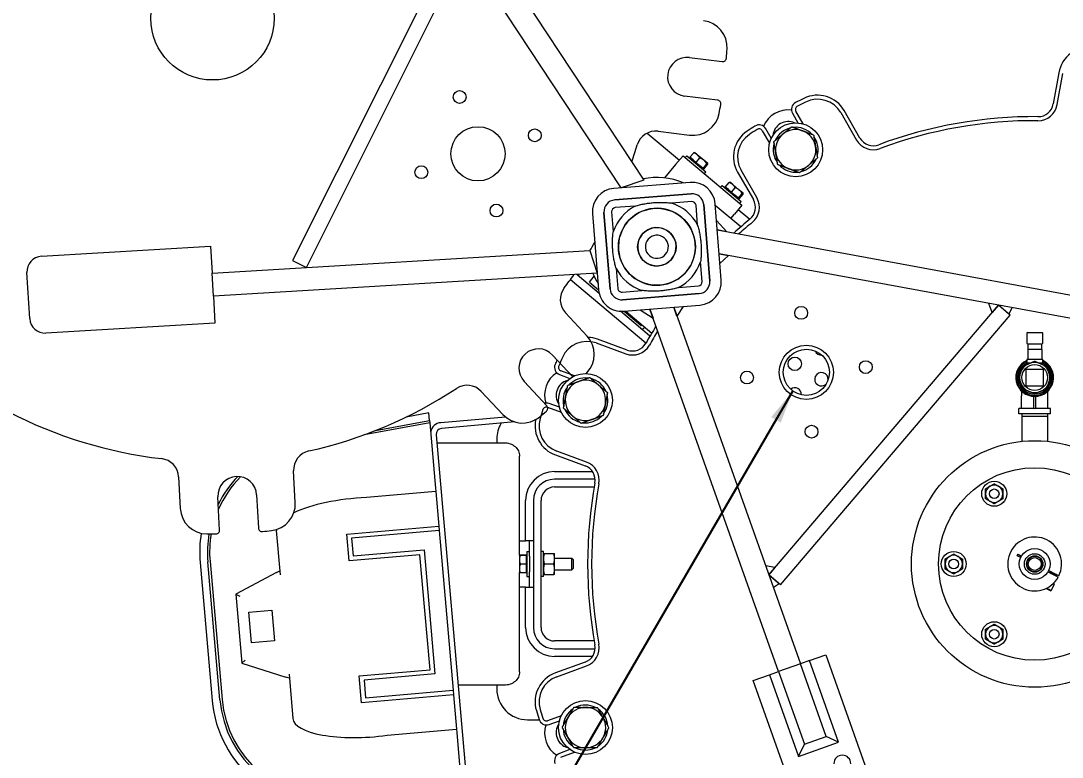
# Model space of a CAD drawing. Header units: inches. Extents: x 14 to 368, y 5 to 236.
# Drawn here: x 41.95 to 75.78, y 181.27 to 205.18 of the extents above; entities that cross this region are included whole.
import ezdxf

# ---------------------------------------------------------------- set-up
doc = ezdxf.new("R2010")
doc.units = ezdxf.units.IN
doc.header["$LTSCALE"] = 11
doc.header["$MEASUREMENT"] = 0
for name, color, linetype, lineweight in [('Dimension (ANSI)', 7, 'Continuous', 25), ('Symbol (ANSI)', 7, 'Continuous', 25), ('Visible', 7, 'Continuous', 18)]:
    doc.layers.add(name, color=color, linetype=linetype, lineweight=lineweight)
doc.styles.add('MEMCOR Medium', font='arial.ttf')
doc.dimstyles.new('Default (ANSI)', dxfattribs={"dimscale": 11, "dimtxt": 0.15, "dimasz": 0.098425, "dimexe": 0.125, "dimexo": 0.0625, "dimgap": 0.031496, "dimtad": 0, "dimtih": 1, "dimtoh": 1, "dimdec": 4, "dimrnd": 1e-08, "dimzin": 3, "dimdsep": 46, "dimlunit": 5, "dimtxsty": 'MEMCOR Medium', "dimcen": 0.09, "dimdle": 0.393701, "dimclrd": 256, "dimclre": 256, "dimclrt": 256, "dimadec": 0, "dimazin": 1, "dimtfac": 0.8, "dimtofl": 0, "dimtmove": 0, "dimatfit": 3, "dimfxl": 1, "dimfrac": 1, "dimtolj": 1, "dimtzin": 4, "dimlwd": -1, "dimlwe": -1, "dimarcsym": 0})
doc.dimstyles.new('Default (ANSI)$7', dxfattribs={"dimscale": 11, "dimtxt": 0.15, "dimasz": 0.098425, "dimexe": 0.125, "dimexo": 0.0625, "dimgap": 0.031496, "dimtad": 0, "dimtih": 1, "dimtoh": 1, "dimdec": 4, "dimrnd": 1e-08, "dimzin": 3, "dimdsep": 46, "dimlunit": 5, "dimtxsty": 'MEMCOR Medium', "dimcen": 0.09, "dimdle": 0.393701, "dimclrd": 256, "dimclre": 256, "dimclrt": 256, "dimadec": 0, "dimazin": 1, "dimtfac": 0.8, "dimtofl": 0, "dimtmove": 0, "dimatfit": 3, "dimfxl": 1, "dimfrac": 1, "dimtolj": 1, "dimtzin": 4, "dimlwd": -1, "dimlwe": -1, "dimarcsym": 0})

# ---------------------------------------------------------------- blocks, each defined once
blk = doc.blocks.new('*D25')
at = {"layer": 'Defpoints', "color": 0, "transparency": 16777216}
for p in [(84.618, 223.76), (62.451, 197.98)]:
    blk.add_point(p, dxfattribs=at)
at = {"layer": 'Dimension (ANSI)', "transparency": 16777216}
for p, q in [((88.993, 228.847), (85.324, 224.58)), ((90.448, 228.847), (88.993, 228.847))]:
    blk.add_line(p, q, dxfattribs=at)
blk.add_solid([(85.187, 224.698), (85.461, 224.463), (84.618, 223.76)], dxfattribs=at)
at = {"layer": 'Dimension (ANSI)', "transparency": 16777216, "char_height": 1.65, "attachment_point": 1, "style": 'MEMCOR Medium'}
for s, insert in [('\\A1; \\fArial|b0|i0;R34 in', (105.003, 230.88)), ('\\A1;[R863.6 mm]{\\P\\fArial|b0|i0;RADIAL CLEARANCE REQUIRED}', (90.795, 228.501))]:
    blk.add_mtext(s, dxfattribs=dict(at, insert=insert))

msp = doc.modelspace()

# ---------------------------------------------------------------- linework, layer by layer
at = {"layer": 'Visible'}
for p, q in [((55.312066, 210.428454), (62.187693, 200.000133)), ((61.450922, 199.755074), (54.685914, 210.015618)), ((55.928385, 207.676976), (50.778754, 197.394403)), ((51.225823, 197.170506), (56.375454, 207.453079)), ((63.668524, 203.986063), (64.738484, 203.854045)), ((75.668732, 203.492232), (75.490236, 202.479929)), ((75.618261, 202.457355), (75.796757, 203.469658)), ((64.584188, 202.603528), (63.514228, 202.735546)), ((67.016133, 202.175175), (67.196135, 201.863403)), ((67.36414, 201.83241), (67.128717, 202.240175)), ((68.584889, 202.198011), (69.098848, 201.307807)), ((69.211432, 201.372807), (68.697472, 202.263011)), ((66.33011, 201.363403), (66.150108, 201.675175)), ((62.298028, 201.532389), (63.3426, 200.655889)), ((62.653311, 201.592368), (63.673494, 201.466491)), ((66.037525, 201.610175), (66.272948, 201.20241)), ((63.220688, 200.5106), (63.461733, 200.797867)), ((63.461733, 200.797867), (65.376844, 199.190898)), ((63.533742, 200.737445), (63.585165, 200.798729)), ((63.585165, 200.798729), (64.207193, 200.276785)), ((63.696992, 200.737534), (63.68092, 200.71838)), ((63.685908, 200.746835), (63.809904, 200.894606)), ((63.786972, 200.662032), (63.685908, 200.746835)), ((63.888035, 200.57723), (63.786972, 200.662032)), ((63.83712, 200.904532), (63.835593, 200.904801)), ((63.927099, 200.82903), (63.83712, 200.904532)), ((63.888035, 200.57723), (64.01203, 200.725002)), ((64.141334, 200.649266), (63.927099, 200.82903)), ((64.266613, 200.544144), (64.141334, 200.649266)), ((63.220688, 200.5106), (62.857828, 200.07816)), ((64.001206, 200.482268), (63.888035, 200.57723)), ((64.114377, 200.387306), (64.001206, 200.482268)), ((64.127509, 200.376288), (64.111437, 200.357133)), ((64.114377, 200.387306), (64.238373, 200.535078)), ((64.126485, 200.377147), (64.114377, 200.387306)), ((64.138593, 200.366987), (64.126485, 200.377147)), ((64.138593, 200.366987), (64.262588, 200.514759)), ((64.15577, 200.215501), (64.207193, 200.276785)), ((64.267637, 200.543285), (64.266613, 200.544144)), ((64.267637, 200.543285), (64.268167, 200.541828)), ((65.859913, 199.437807), (65.345954, 200.328011)), ((63.689604, 199.933947), (61.217483, 199.736422)), ((62.187693, 200.000133), (61.450922, 199.755074)), ((62.130032, 200.087588), (62.176281, 200.04878)), ((64.834975, 199.782653), (64.95897, 199.930425)), ((64.986187, 199.94035), (64.984659, 199.94062)), ((65.076166, 199.864849), (64.986187, 199.94035)), ((65.23337, 200.263011), (65.74733, 199.372807)), ((64.682808, 199.773264), (64.734231, 199.834547)), ((64.734231, 199.834547), (65.356259, 199.312604)), ((64.846059, 199.773353), (64.829987, 199.754199)), ((64.936038, 199.697851), (64.834975, 199.782653)), ((65.037102, 199.613049), (64.936038, 199.697851)), ((65.037102, 199.613049), (65.161097, 199.76082)), ((65.150273, 199.518087), (65.037102, 199.613049)), ((65.290401, 199.685085), (65.076166, 199.864849)), ((65.41568, 199.579963), (65.290401, 199.685085)), ((61.242366, 199.362215), (63.724456, 199.560536)), ((63.724456, 199.560536), (61.242366, 199.362215)), ((63.744368, 199.311331), (63.100897, 199.259917)), ((65.263444, 199.423125), (65.150273, 199.518087)), ((65.276576, 199.412106), (65.260504, 199.392952)), ((65.263444, 199.423125), (65.387439, 199.570897)), ((65.275552, 199.412965), (65.263444, 199.423125)), ((65.28766, 199.402806), (65.275552, 199.412965)), ((65.28766, 199.402806), (65.411655, 199.550577)), ((65.304836, 199.25132), (65.356259, 199.312604)), ((65.416704, 199.579104), (65.41568, 199.579963)), ((65.416704, 199.579104), (65.417234, 199.577646)), ((60.520429, 198.918304), (60.717954, 196.446183)), ((61.092161, 196.471066), (60.893839, 198.953156)), ((60.893839, 198.953156), (61.092161, 196.471066)), ((61.143045, 198.973068), (61.194459, 198.329597)), ((61.905748, 199.164423), (61.262278, 199.113009)), ((63.935723, 198.548628), (63.884309, 199.192098)), ((64.133515, 199.21201), (64.331836, 196.72992)), ((64.331836, 196.72992), (64.133515, 199.21201)), ((64.705247, 196.764772), (64.507721, 199.236893)), ((65.340942, 198.489553), (64.511848, 199.185246)), ((65.376844, 199.190898), (65.135799, 198.903631)), ((65.257711, 199.04892), (65.630893, 198.735784)), ((64.550673, 198.699335), (64.882898, 198.331246)), ((65.016666, 198.761654), (65.135799, 198.903631)), ((64.575563, 198.387828), (76.860067, 196.126171)), ((64.882898, 198.331246), (64.575563, 198.387828)), ((42.619639, 197.536083), (48.10997, 197.862054)), ((48.10997, 197.862054), (48.161829, 196.988592)), ((48.161829, 196.988592), (60.430225, 197.716988)), ((60.430225, 197.716988), (60.675284, 196.980217)), ((76.724269, 195.388568), (64.637405, 197.613837)), ((64.637405, 197.613837), (64.94474, 197.557255)), ((50.778754, 197.394403), (51.225823, 197.170506)), ((64.082631, 196.710008), (64.031217, 197.353479)), ((64.662295, 197.30233), (64.94474, 197.557255)), ((42.239052, 195.509965), (42.150151, 197.007328)), ((48.20628, 196.23991), (48.161829, 196.988592)), ((60.675284, 196.980217), (48.20628, 196.23991)), ((60.101504, 196.862335), (60.008217, 196.940612)), ((61.289953, 197.134449), (61.341367, 196.490978)), ((62.256258, 194.71405), (59.80304, 196.772545)), ((60.736484, 196.329523), (60.101504, 196.862335)), ((60.420721, 196.697134), (60.577032, 196.883418)), ((60.420721, 196.697134), (60.717822, 196.447836)), ((63.319927, 196.518653), (63.963398, 196.570067)), ((48.20628, 196.23991), (48.258139, 195.366448)), ((61.481308, 196.371745), (62.124778, 196.423159)), ((63.98331, 196.320861), (61.50122, 196.12254)), ((61.50122, 196.12254), (63.98331, 196.320861)), ((61.536072, 195.749129), (64.008193, 195.946654)), ((63.159128, 195.878813), (67.27542, 184.298647)), ((63.263793, 195.584362), (63.159128, 195.878813)), ((63.470635, 195.903703), (63.263793, 195.584362)), ((66.247389, 187.190758), (73.705613, 195.944322)), ((73.502944, 195.706453), (73.398278, 196.000904)), ((73.705613, 195.944322), (73.502944, 195.706453)), ((74.086203, 195.620051), (73.705613, 195.944322)), ((74.04201, 195.657705), (73.705613, 195.944322)), ((60.345001, 194.943512), (59.644407, 195.695699)), ((62.084599, 195.19832), (61.429376, 195.748118)), ((61.549254, 195.750182), (62.107436, 195.281812)), ((61.600007, 195.754238), (62.448398, 195.042353)), ((62.07363, 195.792081), (62.489803, 195.52252)), ((66.568737, 184.04745), (62.385137, 195.81697)), ((62.385137, 195.81697), (62.489803, 195.52252)), ((66.627978, 186.866487), (74.086203, 195.620051)), ((74.14025, 195.864303), (74.04201, 195.657705)), ((48.258139, 195.366448), (42.767807, 195.040477)), ((62.376394, 194.953475), (62.084599, 195.19832)), ((62.107436, 195.281812), (62.130403, 195.309183)), ((62.222369, 195.232014), (62.202772, 195.208659)), ((62.388979, 194.942915), (62.376394, 194.953475)), ((74.627028, 195.034174), (74.627028, 194.95229)), ((74.627028, 194.95229), (74.627028, 194.712002)), ((74.647908, 195.055054), (75.126408, 195.055054)), ((75.147288, 194.95229), (75.147288, 195.034174)), ((75.147288, 194.712002), (75.147288, 194.95229)), ((60.638741, 194.718173), (61.604669, 194.366604)), ((61.649132, 194.488764), (60.683204, 194.840333)), ((74.647908, 194.691122), (75.126408, 194.691122)), ((74.660958, 194.691122), (74.660958, 194.51043)), ((75.113358, 194.51043), (75.113358, 194.691122)), ((59.223969, 194.327757), (59.879177, 193.624298)), ((75.113358, 194.51043), (74.660958, 194.51043)), ((74.660958, 194.51043), (74.660958, 194.177894)), ((75.113358, 194.51043), (75.113358, 194.177894)), ((74.611567, 193.320429), (74.611567, 193.87161)), ((74.611567, 193.87161), (75.162748, 193.87161)), ((75.147288, 194.177894), (74.627028, 194.177894)), ((74.627028, 194.177894), (74.627028, 194.061519)), ((74.730542, 194.061519), (74.627028, 194.061519)), ((74.627028, 194.061519), (74.627028, 194.018642)), ((75.147288, 194.061519), (75.043773, 194.061519)), ((75.147288, 194.061519), (75.147288, 194.177894)), ((75.147288, 194.018642), (75.147288, 194.061519)), ((75.162748, 193.87161), (75.162748, 193.320429)), ((59.451683, 193.692303), (59.789976, 193.569175)), ((59.938597, 193.653424), (59.496146, 193.814463)), ((59.036732, 192.680096), (58.301955, 193.468985)), ((75.162748, 193.320429), (74.611567, 193.320429)), ((56.907634, 193.146646), (57.608227, 192.394459)), ((74.459992, 193.157059), (74.459992, 193.005468)), ((74.459992, 192.585783), (74.459992, 193.005468)), ((74.847787, 192.984786), (74.847787, 192.584269)), ((74.926528, 192.584269), (74.926528, 192.984786)), ((75.314323, 193.005468), (75.314323, 193.157059)), ((75.314323, 192.585783), (75.314323, 193.005468)), ((59.0652, 192.630451), (59.507651, 192.469411)), ((59.447956, 192.629482), (59.109663, 192.752611)), ((74.847787, 192.585783), (74.374559, 192.585783)), ((74.374559, 192.414917), (74.374559, 192.585783)), ((75.399756, 192.585783), (74.926528, 192.585783)), ((75.399756, 192.414917), (75.399756, 192.585783)), ((53.476589, 191.878109), (55.226613, 192.197904)), ((55.204728, 192.448044), (54.464772, 192.312827)), ((55.226613, 192.197904), (55.204728, 192.448044)), ((55.226613, 192.197904), (55.232863, 192.126463)), ((57.693721, 192.314256), (55.595241, 192.130663)), ((57.999349, 192.152779), (55.611583, 191.943876)), ((58.675491, 192.211933), (58.631568, 192.208091)), ((75.399756, 192.414917), (74.374559, 192.414917)), ((74.470634, 192.414917), (74.468506, 192.346807)), ((74.468506, 192.346807), (75.305809, 192.346807)), ((74.468506, 192.346807), (74.468506, 191.523789)), ((75.303681, 192.414917), (75.305809, 192.346807)), ((75.305809, 192.346807), (75.305809, 191.524086)), ((55.232863, 192.126463), (53.108894, 191.738335)), ((55.232863, 192.126463), (55.418881, 190.000267)), ((55.441138, 191.740748), (56.465644, 180.030594)), ((55.464033, 191.479058), (57.652019, 191.479058)), ((57.412519, 191.604661), (57.412519, 191.479058)), ((60.325514, 190.852154), (59.359586, 191.203723)), ((58.152019, 187.824646), (58.152019, 191.047302)), ((59.315123, 191.081563), (60.281051, 190.729993)), ((50.865563, 189.537081), (50.812374, 190.563623)), ((59.290019, 190.542161), (60.522919, 190.542161)), ((47.077384, 190.370099), (47.130573, 189.343557)), ((60.609015, 190.292161), (59.290019, 190.292161)), ((49.611004, 189.78597), (49.666788, 188.70934)), ((55.42799, 189.896152), (53.178142, 189.699316)), ((55.418881, 190.000267), (55.42799, 189.896152)), ((55.42799, 189.896152), (55.526039, 188.775443)), ((59.290019, 190.042161), (60.578921, 190.042161)), ((48.408476, 188.644143), (48.352692, 189.720772)), ((58.350019, 188.292161), (58.350019, 189.602161)), ((58.600019, 189.602161), (58.600019, 185.482161)), ((58.850019, 185.482161), (58.850019, 189.602161)), ((52.537455, 188.513976), (55.526039, 188.775443)), ((55.526039, 188.775443), (55.538858, 188.628924)), ((50.381393, 187.185581), (50.255197, 188.628012)), ((52.613716, 187.642305), (52.537455, 188.513976)), ((55.538858, 188.628924), (52.696793, 188.380275)), ((55.538858, 188.628924), (55.992583, 183.442824)), ((52.696793, 188.380275), (52.747417, 187.801643)), ((58.152019, 188.292161), (58.340019, 188.292161)), ((58.470019, 188.292161), (58.340019, 188.292161)), ((58.600019, 188.292161), (58.470019, 188.292161)), ((58.470019, 187.792161), (58.470019, 188.292161)), ((54.917416, 187.843853), (52.613716, 187.642305)), ((52.747417, 187.801643), (55.051117, 188.003191)), ((55.244256, 184.108056), (54.917416, 187.843853)), ((55.051117, 188.003191), (55.403594, 183.974355)), ((58.147015, 187.823161), (58.147055, 187.82323)), ((58.147015, 187.823161), (58.147015, 187.823092)), ((58.147015, 187.823092), (58.147015, 187.67725)), ((58.365015, 187.826677), (58.172113, 187.826677)), ((58.365015, 187.819508), (58.172113, 187.819508)), ((58.365015, 187.826677), (58.365015, 187.823092)), ((58.365015, 187.823161), (58.390019, 187.823161)), ((58.365015, 187.823092), (58.365015, 187.819508)), ((58.365015, 187.819508), (58.365015, 187.67725)), ((58.390019, 187.948161), (58.390019, 187.136161)), ((58.390019, 187.948161), (58.470019, 187.948161)), ((58.470019, 187.792161), (58.470019, 187.292161)), ((58.930019, 187.948161), (58.850019, 187.948161)), ((58.930019, 187.136161), (58.930019, 187.948161)), ((58.954834, 187.886161), (59.264203, 187.886161)), ((59.289019, 187.714161), (59.289019, 187.886161)), ((74.321487, 187.80924), (74.345874, 187.855732)), ((74.432793, 187.750854), (74.321487, 187.80924)), ((74.345874, 187.855732), (74.45718, 187.797346)), ((47.776722, 187.595522), (48.168923, 183.112646)), ((48.417972, 183.134435), (48.025771, 187.617311)), ((48.096899, 187.623534), (48.4891, 183.140658)), ((58.147015, 187.67725), (58.147015, 187.396319)), ((58.365015, 187.534992), (58.172113, 187.534992)), ((58.365015, 187.67725), (58.365015, 187.534992)), ((58.365015, 187.534992), (58.365015, 187.396319)), ((58.954834, 187.542161), (59.264203, 187.542161)), ((59.289019, 187.729661), (59.851675, 187.729661)), ((59.289019, 187.370161), (59.289019, 187.714161)), ((59.851675, 187.354661), (59.851675, 187.729661)), ((59.890019, 187.691321), (59.851675, 187.729661)), ((59.890019, 187.691321), (59.890019, 187.393001)), ((66.450058, 187.428626), (66.142723, 187.485208)), ((66.450058, 187.428626), (66.247389, 187.190758)), ((50.261479, 187.263915), (48.929771, 186.567127)), ((50.261479, 187.263915), (50.369591, 187.320483)), ((58.147015, 187.396319), (58.147015, 187.261161)), ((58.147015, 187.261161), (58.147055, 187.261092)), ((58.152019, 184.03702), (58.152019, 187.259676)), ((58.365015, 187.257645), (58.172113, 187.257645)), ((58.365015, 187.396319), (58.365015, 187.257645)), ((58.365015, 187.261161), (58.390019, 187.261161)), ((58.390019, 187.136161), (58.470019, 187.136161)), ((58.470019, 186.792161), (58.470019, 187.292161)), ((58.930019, 187.136161), (58.850019, 187.136161)), ((58.954834, 187.198161), (59.264203, 187.198161)), ((59.289019, 187.198161), (59.289019, 187.370161)), ((59.289019, 187.354661), (59.851675, 187.354661)), ((59.890019, 187.393001), (59.851675, 187.354661)), ((66.627978, 186.866487), (66.247389, 187.190758)), ((66.247389, 187.190758), (66.583786, 186.90414)), ((75.627333, 187.124262), (75.317135, 187.286976)), ((75.341522, 187.333468), (75.651721, 187.170754)), ((75.387609, 187.285297), (75.389683, 187.28925)), ((75.399975, 187.258933), (75.401931, 187.262661)), ((75.416565, 187.290561), (75.418023, 187.293339)), ((75.588458, 187.179942), (75.590413, 187.18367)), ((75.600705, 187.153353), (75.602779, 187.157307)), ((75.617295, 187.184981), (75.618871, 187.187985)), ((75.627333, 187.124262), (75.649483, 187.112644)), ((75.67387, 187.159136), (75.651721, 187.170754)), ((58.340019, 186.792161), (58.152019, 186.792161)), ((58.340019, 186.792161), (58.470019, 186.792161)), ((58.350019, 185.482161), (58.350019, 186.792161)), ((58.470019, 186.792161), (58.600019, 186.792161)), ((66.395408, 186.774341), (66.583786, 186.90414)), ((75.261767, 186.751406), (75.408716, 186.674324)), ((75.422217, 186.678535), (75.27298, 186.756817)), ((75.422217, 186.678535), (75.533702, 186.89107)), ((75.533702, 186.89107), (75.494071, 186.911858)), ((48.929771, 186.567127), (49.125872, 184.325689)), ((48.929771, 186.567127), (49.061558, 186.495006)), ((75.408716, 186.674324), (75.422217, 186.678535)), ((49.357816, 185.977189), (50.104962, 186.042556)), ((49.444972, 184.980994), (49.357816, 185.977189)), ((50.104962, 186.042556), (50.192118, 185.046361)), ((50.192118, 185.046361), (49.444972, 184.980994)), ((60.578921, 185.042161), (59.290019, 185.042161)), ((59.290019, 184.792161), (60.609015, 184.792161)), ((49.125872, 184.325689), (49.243133, 184.4196)), ((60.522919, 184.542161), (59.290019, 184.542161)), ((67.569871, 184.403313), (67.27542, 184.298647)), ((67.569871, 184.403313), (68.099882, 184.591711)), ((68.511862, 181.753255), (67.569871, 184.403313)), ((68.099882, 184.591711), (69.941998, 179.409375)), ((49.125872, 184.325689), (50.558344, 183.870736)), ((52.940556, 183.906508), (55.244256, 184.108056)), ((60.281051, 184.354329), (59.315123, 184.002759)), ((59.359586, 183.880599), (60.325514, 184.232168)), ((66.274287, 183.942784), (66.568737, 184.04745)), ((67.27542, 184.298647), (66.568737, 184.04745)), ((66.568737, 184.04745), (67.406063, 181.691842)), ((68.112745, 181.94304), (67.27542, 184.298647)), ((50.674636, 183.833801), (50.558344, 183.870736)), ((50.662834, 183.968702), (50.78903, 182.526272)), ((53.016817, 183.034838), (52.940556, 183.906508)), ((55.403594, 183.974355), (53.099894, 183.772808)), ((53.099894, 183.772808), (53.150518, 183.194176)), ((65.744275, 183.754386), (66.274287, 183.942784)), ((67.586391, 178.57205), (65.744275, 183.754386)), ((66.274287, 183.942784), (67.216278, 181.292726)), ((53.150518, 183.194176), (55.992583, 183.442824)), ((55.992583, 183.442824), (56.005402, 183.296305)), ((57.652019, 183.605264), (56.152901, 183.605264)), ((57.412519, 183.605264), (57.412519, 183.484661)), ((56.005402, 183.296305), (53.016817, 183.034838)), ((56.005402, 183.296305), (56.103447, 182.175643)), ((58.412519, 182.484661), (58.787979, 182.484661)), ((59.507651, 182.614911), (59.0652, 182.453871)), ((59.109663, 182.331711), (59.447956, 182.45484)), ((53.853599, 181.978807), (56.103447, 182.175643)), ((56.103447, 182.175643), (56.11256, 182.071481)), ((56.11256, 182.071481), (56.298578, 179.945285)), ((67.216278, 181.292726), (68.511862, 181.753255)), ((67.216278, 181.292726), (67.406063, 181.691842)), ((67.406063, 181.691842), (68.112745, 181.94304)), ((68.511862, 181.753255), (68.112745, 181.94304)), ((59.789976, 181.515147), (59.451683, 181.392019)), ((59.496146, 181.269859), (59.938597, 181.430898))]:
    msp.add_line(p, q, dxfattribs=at)
for centre, radius in [((62.450531, 197.979827), 34), ((48.178258, 205.262567), 2.005), ((56.205864, 202.704024), 0.2085), ((56.803318, 200.861062), 0.88), ((58.64628, 201.458516), 0.2085), ((67.122158, 200.991536), 0.875), ((54.960356, 200.263608), 0.2085), ((57.400772, 199.0181), 0.2085), ((62.612838, 197.841538), 1.25), ((62.612838, 197.841538), 0.625), ((67.300158, 195.696161), 0.2085), ((67.469158, 193.766161), 0.88), ((67.469158, 193.766161), 0.75), ((67.093158, 194.042161), 0.21875), ((69.399158, 193.935161), 0.2085), ((74.887158, 193.596019), 0.418652), ((60.293731, 192.853734), 0.875), ((65.539158, 193.597161), 0.2085), ((67.638158, 191.836161), 0.2085), ((74.888566, 187.542161), 4.003725), ((74.887158, 187.542161), 3.125), ((73.572316, 189.821973), 0.406), ((73.572316, 189.821973), 0.15625), ((72.256066, 187.542161), 0.406), ((74.887158, 187.542161), 0.5), ((74.887158, 187.542161), 0.335), ((74.887158, 187.542161), 0.265625), ((74.887158, 187.542161), 0.25), ((74.887158, 187.542161), 0.210937), ((72.256066, 187.542161), 0.15625), ((73.572316, 185.262349), 0.406), ((73.572316, 185.262349), 0.15625), ((60.293731, 182.230588), 0.875)]:
    msp.add_circle(centre, radius, dxfattribs=at)
for centre, radius, start, end in [((64.024947, 204.314891), 0.87, 356.5776304, 82.9660563), ((63.591376, 203.360804), 0.63, 82.9660563, 262.9660563), ((48.178258, 205.262567), 16.745, 355.5517059, 356.5776304), ((76.65354, 203.318584), 1, 83.6115741, 170), ((64.753179, 203.973142), 0.12, 262.9660563, 355.5517059), ((74.887158, 187.542161), 16.875, 116.3884259, 117.4143504), ((67.831447, 201.763011), 1, 30, 116.3884259), ((64.569493, 202.484431), 0.12, 350.3804068, 82.9660563), ((48.178258, 205.262567), 16.745, 349.3544822, 350.3804068), ((67.23264, 202.300175), 0.25, 117.4143504, 210), ((67.23264, 202.300175), 0.12, 117.4143504, 210), ((74.887158, 187.542161), 16.745, 116.3884259, 117.4143504), ((67.831447, 201.763011), 0.87, 30, 116.3884259), ((74.997832, 202.566753), 0.63, 269.5779542, 350), ((74.997832, 202.566753), 0.5, 269.5779542, 350), ((63.780032, 202.329944), 0.87, 262.9660563, 349.3544822), ((66.879894, 201.411148), 0.875, 83.2028105, 156.7971895), ((74.887158, 187.542161), 14.525, 89.5779542, 110.4220458), ((74.887158, 187.542161), 16.875, 122.5856496, 123.6115741), ((74.887158, 187.542161), 16.745, 122.5856496, 123.6115741), ((65.933601, 201.550175), 0.25, 30, 122.5856496), ((65.933601, 201.550175), 0.12, 30, 122.5856496), ((66.879894, 201.411148), 0.5, 65.4263999, 174.5736001), ((67.122158, 200.991536), 0.7295, 103.6274338, 155.5091511), ((67.122158, 200.991536), 0.656, 69.5682924, 129.5682924), ((67.122158, 200.991536), 0.7295, 43.6274338, 95.5091511), ((74.887158, 187.542161), 14.395, 89.5779542, 110.4220458), ((62.576163, 200.967109), 0.63, 82.9660563, 163.3881021), ((66.099396, 200.763011), 1, 123.6115741, 210), ((66.099396, 200.763011), 0.87, 123.6115741, 210), ((67.122158, 200.991536), 0.656, 129.5682924, 189.5682924), ((67.122158, 200.991536), 0.656, 9.5682924, 69.5682924), ((67.122158, 200.991536), 0.7295, 343.6274338, 35.5091511), ((69.644444, 201.622807), 0.63, 210, 290.4220458), ((69.644444, 201.622807), 0.5, 210, 290.4220458), ((48.178258, 205.262567), 14.395, 341.0797516, 343.3881021), ((67.122158, 200.991536), 0.7295, 163.6274338, 215.5091511), ((67.122158, 200.991536), 0.656, 309.5682924, 9.5682924), ((67.122158, 200.991536), 0.656, 189.5682924, 249.5682924), ((67.122158, 200.991536), 0.7295, 283.6274338, 335.5091511), ((67.122158, 200.991536), 0.7295, 223.6274338, 275.5091511), ((67.122158, 200.991536), 0.656, 249.5682924, 309.5682924), ((62.612838, 197.841538), 2.25, 67.302248, 101.6614753), ((63.750136, 199.176361), 0.76, 4.5682924, 94.5682924), ((61.278015, 198.978836), 0.76, 94.5682924, 184.5682924), ((48.178258, 205.262567), 14.395, 337.514965, 337.5503288), ((61.272632, 198.983422), 0.38, 94.5682924, 184.5682924), ((61.272632, 198.983422), 0.38, 94.5682924, 184.5682924), ((62.612838, 197.841538), 1.5, 28.1247567, 71.0118281), ((63.754722, 199.181744), 0.38, 4.5682924, 94.5682924), ((63.754722, 199.181744), 0.38, 4.5682924, 94.5682924), ((63.754722, 199.181744), 0.13, 4.5682924, 94.5682924), ((65.314317, 199.122807), 0.5, 309.5779542, 30), ((65.314317, 199.122807), 0.63, 309.5779542, 30), ((61.272632, 198.983422), 0.13, 94.5682924, 184.5682924), ((62.612838, 197.841538), 1.5, 118.1247567, 161.0118281), ((62.612838, 197.841538), 1.25, 4.5682924, 184.5682924), ((74.887158, 187.542161), 14.525, 129.5779542, 132.2813371), ((74.887158, 187.542161), 14.395, 129.5779542, 131.8863047), ((62.612838, 197.841538), 0.625, 4.5682924, 184.5682924), ((48.178258, 205.262567), 14.395, 328.3528125, 329.6097013), ((62.612838, 197.841538), 1.25, 184.5682924, 4.5682924), ((62.612838, 197.841538), 0.375, 4.5682924, 184.5682924), ((62.612838, 197.841538), 0.625, 184.5682924, 4.5682924), ((62.612838, 197.841538), 0.375, 184.5682924, 4.5682924), ((42.649272, 197.036962), 0.5, 93.3977639, 183.3977639), ((62.612838, 197.841538), 1.5, 298.1247567, 341.0118281), ((48.178258, 205.262567), 14.395, 322.5440105, 324.6564979), ((60.155421, 196.92659), 0.08388, 167.6810754, 230), ((62.612838, 197.841538), 2.25, 202.7332681, 211.8343369), ((62.612838, 197.841538), 1.5, 208.1247567, 251.0118281), ((63.953044, 196.699654), 0.13, 274.5682924, 4.5682924), ((63.953044, 196.699654), 0.38, 274.5682924, 4.5682924), ((63.953044, 196.699654), 0.38, 274.5682924, 4.5682924), ((63.947661, 196.70424), 0.76, 274.5682924, 4.5682924), ((60.105414, 196.125085), 0.63, 142.5440105, 222.9660563), ((61.47554, 196.506715), 0.76, 184.5682924, 274.5682924), ((61.470954, 196.501332), 0.38, 184.5682924, 274.5682924), ((61.470954, 196.501332), 0.38, 184.5682924, 274.5682924), ((61.470954, 196.501332), 0.13, 184.5682924, 274.5682924), ((42.738173, 195.539598), 0.5, 183.3977639, 273.3977639), ((62.138516, 195.262576), 0.08388, 230, 320), ((74.887158, 187.542161), 14.525, 147.8992947, 150.4220458), ((59.708372, 194.35055), 0.87, 316.5776304, 42.9660563), ((60.341183, 193.90064), 1, 70, 87.597279), ((74.887158, 187.542161), 14.395, 148.3095585, 150.4220458), ((74.647908, 195.034174), 0.02088, 90, 180), ((75.126408, 195.034174), 0.02088, 0, 90), ((58.762962, 193.898371), 0.63, 42.9660572, 222.9660563), ((60.341183, 193.90064), 0.87, 70, 156.3884259), ((61.820142, 194.95861), 0.63, 250, 330.4220458), ((61.820142, 194.95861), 0.5, 250, 330.4220458), ((74.647908, 194.712002), 0.02088, 180, 270), ((75.126408, 194.712002), 0.02088, 270, 0), ((74.887158, 187.542161), 16.745, 156.3884259, 157.4143504), ((67.959158, 194.542161), 0.21875, 202.4134788, 273.046345), ((59.537188, 193.927226), 0.25, 157.4143504, 250), ((74.887158, 187.542161), 16.875, 156.8663101, 157.4143504), ((59.537188, 193.927226), 0.12, 157.4143504, 250), ((74.887158, 193.596019), 0.6125, 115.131805, 64.868195), ((74.887158, 193.596019), 0.581875, 116.5548781, 63.4451219), ((74.887158, 193.596019), 0.538234, 118.9013143, 61.0986857), ((74.887158, 193.596019), 0.49, 112.5, 157.5), ((74.887158, 193.596019), 0.49, 67.5, 112.5), ((74.887158, 193.596019), 0.49, 22.5, 67.5), ((59.838425, 193.019452), 0.875, 123.2028105, 196.7971895), ((60.293731, 192.853734), 0.7295, 83.6274338, 135.5091511), ((60.293731, 192.853734), 0.656, 49.5682924, 109.5682924), ((48.178258, 205.262567), 16.745, 316.4638783, 316.5776304), ((60.293731, 192.853734), 0.7295, 23.6274338, 75.5091511), ((67.959158, 193.542161), 0.21875, 353.2780039, 317.5876535), ((74.887158, 193.596019), 0.49, 157.5, 202.5), ((74.887158, 193.596019), 0.49, 337.5, 22.5), ((48.178258, 205.262567), 14.395, 282.5440105, 303.3881021), ((56.446626, 192.71726), 0.63, 42.9660563, 123.3881021), ((59.838425, 193.019452), 0.5, 105.4263999, 214.5736001), ((60.293731, 192.853734), 0.7295, 143.6274338, 195.5091511), ((60.293731, 192.853734), 0.656, 109.5682924, 169.5682924), ((60.293731, 192.853734), 0.656, 349.5682924, 49.5682924), ((67.093158, 193.042161), 0.21875, 357.5666878, 127.544267), ((74.887158, 193.596019), 0.49, 202.5, 247.5), ((74.887158, 193.596019), 0.49, 292.5, 337.5), ((60.293731, 192.853734), 0.656, 169.5682924, 229.5682924), ((60.293731, 192.853734), 0.7295, 323.6274338, 15.5091511), ((74.887158, 193.596019), 0.49, 247.5, 292.5), ((48.178258, 205.262567), 14.395, 242.5440105, 263.3881021), ((48.178258, 205.262567), 16.745, 309.3544822, 310.3804068), ((74.887158, 187.542161), 16.745, 162.5856496, 163.6115741), ((59.024158, 192.517687), 0.12, 70, 162.5856496), ((59.024158, 192.517687), 0.25, 70, 104.3084256), ((58.948921, 192.598308), 0.12, 310.3804068, 42.9660563), ((60.293731, 192.853734), 0.7295, 203.6274338, 255.5091511), ((60.293731, 192.853734), 0.656, 289.5682924, 349.5682924), ((74.887158, 192.073185), 0.512598, 85.5950645, 94.4049355), ((58.244856, 192.98742), 0.87, 222.9660563, 309.3544822), ((59.657143, 192.021255), 1, 167.7112854, 250), ((59.657143, 192.021255), 0.87, 163.6115741, 250), ((60.293731, 192.853734), 0.656, 229.5682924, 289.5682924), ((60.293731, 192.853734), 0.7295, 263.6274338, 315.5091511), ((55.627925, 191.75709), 0.375, 95, 169.5022947), ((55.627925, 191.75709), 0.1875, 95, 185), ((58.412519, 191.604661), 1, 149.4056939, 180), ((51.44153, 190.596222), 0.63, 102.5440105, 182.9660563), ((46.448228, 190.3375), 0.63, 2.9660563, 83.3881021), ((60.110041, 190.260147), 0.63, 349.5779542, 70), ((59.290019, 189.602161), 0.94, 90, 180), ((60.110041, 190.260147), 0.5, 349.5779542, 70), ((48.981848, 189.753371), 0.63, 2.9660563, 182.9660563), ((51.571258, 187.927501), 3.559031, 136.3699356, 154.25511), ((51.571258, 187.927501), 3.48763, 135.4391897, 156.4757482), ((59.290019, 189.602161), 0.69, 90, 180), ((74.887158, 187.542161), 14.525, 169.5779542, 190.4220458), ((74.887158, 187.542161), 14.395, 169.5779542, 190.4220458), ((59.290019, 189.602161), 0.44, 90, 180), ((73.572316, 189.821973), 0.2815, 120, 180), ((73.572316, 189.821973), 0.2815, 180, 240), ((73.572316, 189.821973), 0.2815, 60, 120), ((73.572316, 189.821973), 0.2815, 0, 60), ((73.572316, 189.821973), 0.2815, 300, 0), ((49.996728, 189.492063), 0.87, 276.5776304, 2.9660563), ((73.572316, 189.821973), 0.2815, 240, 300), ((47.999408, 189.388574), 0.87, 182.9660563, 269.3544822), ((51.571258, 187.927501), 3.809031, 170.760621, 185), ((48.178258, 205.262567), 16.745, 269.3544822, 270.3804068), ((51.571258, 187.927501), 3.559031, 170.4499956, 185), ((51.571258, 187.927501), 3.48763, 170.2583961, 185), ((48.288637, 188.637933), 0.12, 270.3804068, 2.9660563), ((49.786627, 188.71555), 0.12, 182.9660563, 275.5517059), ((48.178258, 205.262567), 16.745, 275.5517059, 276.5776304), ((74.887158, 187.542161), 0.875, 334.0400171, 330.6017545), ((72.256066, 187.542161), 0.2815, 120, 180), ((72.256066, 187.542161), 0.2815, 60, 120), ((72.256066, 187.542161), 0.2815, 0, 60), ((74.887158, 187.542161), 0.6225, 149.9040821, 154.7376895), ((74.887158, 187.542161), 0.6175, 149.8845011, 154.7572705), ((72.256066, 187.542161), 0.2815, 180, 240), ((72.256066, 187.542161), 0.2815, 300, 0), ((72.256066, 187.542161), 0.2815, 240, 300), ((59.290019, 185.482161), 0.94, 180, 270), ((59.290019, 185.482161), 0.69, 180, 270), ((59.290019, 185.482161), 0.44, 180, 270), ((73.572316, 185.262349), 0.2815, 120, 180), ((73.572316, 185.262349), 0.2815, 60, 120), ((73.572316, 185.262349), 0.2815, 0, 60), ((73.572316, 185.262349), 0.2815, 180, 240), ((73.572316, 185.262349), 0.2815, 300, 0), ((60.110041, 184.824175), 0.5, 290, 10.4220458), ((60.110041, 184.824175), 0.63, 290, 10.4220458), ((73.572316, 185.262349), 0.2815, 240, 300), ((59.657143, 183.063067), 1, 110, 196.3884259), ((59.657143, 183.063067), 0.87, 110, 196.3884259), ((58.412519, 183.484661), 1, 180, 270), ((51.963459, 183.444625), 3.809031, 185, 274.7779913), ((51.963459, 183.444625), 3.559031, 185, 274.9553659), ((51.963459, 183.444625), 3.48763, 185, 273.8729797), ((74.887158, 187.542161), 16.875, 196.3884259, 197.4143504), ((74.887158, 187.542161), 16.745, 196.3884259, 197.4143504), ((60.293731, 182.230588), 0.7295, 123.6274338, 175.5091511), ((60.293731, 182.230588), 0.656, 89.5682924, 149.5682924), ((60.293731, 182.230588), 0.7295, 63.6274338, 115.5091511), ((60.293731, 182.230588), 0.656, 29.5682924, 89.5682924), ((60.293731, 182.230588), 0.7295, 3.6274338, 55.5091511), ((59.024158, 182.566635), 0.25, 197.4143504, 290), ((59.024158, 182.566635), 0.12, 197.4143504, 290), ((59.838425, 182.06487), 0.5, 145.4263999, 254.5736001), ((60.293731, 182.230588), 0.656, 149.5682924, 209.5682924), ((60.293731, 182.230588), 0.656, 329.5682924, 29.5682924), ((59.838425, 182.06487), 0.875, 163.2028105, 236.7971895), ((60.293731, 182.230588), 0.7295, 183.6274338, 235.5091511), ((60.293731, 182.230588), 0.7295, 303.6274338, 355.5091511), ((60.293731, 182.230588), 0.656, 209.5682924, 269.5682924), ((60.293731, 182.230588), 0.656, 269.5682924, 329.5682924), ((59.537188, 181.157096), 0.25, 110, 202.5856496), ((60.293731, 182.230588), 0.7295, 243.6274338, 295.5091511), ((68.637358, 181.058528), 0.275591, 0, 180)]:
    msp.add_arc(centre, radius, start, end, dxfattribs=at)
for centre, start_param, end_param in [((52.876999, 188.85739), 1.42844633, 2.446266653), ((52.876999, 188.85739), 3.101330531, 3.141592654), ((53.410832, 182.75565), 3.141592654, 4.854738977)]:
    msp.add_ellipse(centre, major_axis=(2.621802, 0.229378), ratio=0.311867359, start_param=start_param, end_param=end_param, dxfattribs=at)
for points, weights in [([(66.704287, 201.497224), (66.839786, 201.609192), (66.996246, 201.738481)], [1, 1.0379548493, 1]), ([(66.996246, 201.738481), (67.186445, 201.667627), (67.351161, 201.606266)], [1, 1.0379548493, 1]), ([(66.412328, 201.255966), (66.568789, 201.385256), (66.704287, 201.497224)], [1, 1.0379548493, 1]), ([(67.351161, 201.606266), (67.515878, 201.544905), (67.706076, 201.474051)], [1, 1.0379548493, 1]), ([(67.706076, 201.474051), (67.739814, 201.273907), (67.769031, 201.100578)], [1, 1.0379548493, 1]), ([(66.475284, 200.882493), (66.446066, 201.055823), (66.412328, 201.255966)], [1, 1.0379548493, 1]), ([(67.769031, 201.100578), (67.798249, 200.927249), (67.831987, 200.727105)], [1, 1.0379548493, 1]), ([(63.809904, 200.894606), (63.828648, 200.906026), (63.835593, 200.904801)], [1, 1.03124656457, 1.01104527384]), ([(63.927099, 200.82903), (63.880196, 200.868387), (63.809904, 200.894606)], [1, 1.0379548493, 1]), ([(64.01203, 200.725002), (63.974003, 200.789673), (63.927099, 200.82903)], [1, 1.0379548493, 1]), ([(64.141334, 200.649266), (64.088811, 200.693338), (64.01203, 200.725002)], [1, 1.0379548493, 1]), ([(64.238373, 200.535078), (64.193857, 200.605194), (64.141334, 200.649266)], [1, 1.0379548493, 1]), ([(66.538239, 200.50902), (66.504502, 200.709164), (66.475284, 200.882493)], [1, 1.0379548493, 1]), ([(67.831987, 200.727105), (67.675527, 200.597816), (67.540028, 200.485847)], [1, 1.0379548493, 1]), ([(64.266613, 200.544144), (64.260994, 200.54886), (64.238373, 200.535078)], [1, 1.0379548493, 1]), ([(64.262588, 200.514759), (64.272232, 200.539429), (64.266613, 200.544144)], [1, 1.0379548493, 1]), ([(66.893154, 200.376805), (66.728438, 200.438166), (66.538239, 200.50902)], [1, 1.0379548493, 1]), ([(67.248069, 200.24459), (67.057871, 200.315444), (66.893154, 200.376805)], [1, 1.0379548493, 1]), ([(67.540028, 200.485847), (67.404529, 200.373879), (67.248069, 200.24459)], [1, 1.0379548493, 1]), ([(64.95897, 199.930425), (64.977714, 199.941844), (64.984659, 199.94062)], [1, 1.03124656457, 1.01104527384]), ([(65.076166, 199.864849), (65.029262, 199.904206), (64.95897, 199.930425)], [1, 1.0379548493, 1]), ([(65.161097, 199.76082), (65.12307, 199.825492), (65.076166, 199.864849)], [1, 1.0379548493, 1]), ([(65.290401, 199.685085), (65.237878, 199.729157), (65.161097, 199.76082)], [1, 1.0379548493, 1]), ([(65.387439, 199.570897), (65.342924, 199.641013), (65.290401, 199.685085)], [1, 1.0379548493, 1]), ([(65.41568, 199.579963), (65.41006, 199.584678), (65.387439, 199.570897)], [1, 1.0379548493, 1]), ([(65.411655, 199.550577), (65.421299, 199.575248), (65.41568, 199.579963)], [1, 1.0379548493, 1]), ([(74.434457, 193.783534), (74.471756, 193.873582), (74.512128, 193.971049)], [1, 1.0562990584, 1.07162109099]), ([(74.512128, 193.971049), (74.609595, 194.011421), (74.699643, 194.04872)], [1.07162109099, 1.0562990584, 1]), ([(74.699643, 194.04872), (74.78969, 194.086019), (74.887158, 194.126391)], [1, 1.0562990584, 1.07162109099]), ([(74.887158, 194.126391), (74.984625, 194.086019), (75.074672, 194.04872)], [1.07162109099, 1.0562990584, 1]), ([(75.074672, 194.04872), (75.16472, 194.011421), (75.262187, 193.971049)], [1, 1.0562990584, 1.07162109099]), ([(75.262187, 193.971049), (75.302559, 193.873582), (75.339859, 193.783534)], [1.07162109099, 1.0562990584, 1]), ([(60.074017, 193.471845), (60.239639, 193.530717), (60.430884, 193.598697)], [1, 1.0379548493, 1]), ([(60.430884, 193.598697), (60.585378, 193.467065), (60.719174, 193.353068)], [1, 1.0379548493, 1]), ([(74.356785, 193.596019), (74.397158, 193.693486), (74.434457, 193.783534)], [1.07162109099, 1.0562990584, 1]), ([(74.434457, 193.408504), (74.397158, 193.498552), (74.356785, 193.596019)], [1, 1.0562990584, 1.07162109099]), ([(75.339859, 193.783534), (75.377158, 193.693486), (75.41753, 193.596019)], [1, 1.0562990584, 1.07162109099]), ([(75.41753, 193.596019), (75.377158, 193.498552), (75.339859, 193.408504)], [1.07162109099, 1.0562990584, 1]), ([(59.648574, 192.972511), (59.6804, 193.145381), (59.71715, 193.344993)], [1, 1.0379548493, 1]), ([(59.71715, 193.344993), (59.908395, 193.412973), (60.074017, 193.471845)], [1, 1.0379548493, 1]), ([(60.719174, 193.353068), (60.85297, 193.23907), (61.007465, 193.107438)], [1, 1.0379548493, 1]), ([(74.512128, 193.220989), (74.471756, 193.318457), (74.434457, 193.408504)], [1.07162109099, 1.0562990584, 1]), ([(74.699643, 193.143318), (74.609595, 193.180617), (74.512128, 193.220989)], [1, 1.0562990584, 1.07162109099]), ([(75.262187, 193.220989), (75.16472, 193.180617), (75.074672, 193.143318)], [1.07162109099, 1.0562990584, 1]), ([(75.339859, 193.408504), (75.302559, 193.318457), (75.262187, 193.220989)], [1, 1.0562990584, 1.07162109099]), ([(59.579998, 192.60003), (59.616748, 192.799642), (59.648574, 192.972511)], [1, 1.0379548493, 1]), ([(61.007465, 193.107438), (60.970715, 192.907826), (60.938888, 192.734956)], [1, 1.0379548493, 1]), ([(74.887158, 193.065647), (74.78969, 193.106019), (74.699643, 193.143318)], [1.07162109099, 1.0562990584, 1]), ([(75.074672, 193.143318), (74.984625, 193.106019), (74.887158, 193.065647)], [1, 1.0562990584, 1.07162109099]), ([(59.868288, 192.3544), (59.734492, 192.468397), (59.579998, 192.60003)], [1, 1.0379548493, 1]), ([(60.938888, 192.734956), (60.907062, 192.562087), (60.870312, 192.362474)], [1, 1.0379548493, 1]), ([(60.156579, 192.10877), (60.002084, 192.240403), (59.868288, 192.3544)], [1, 1.0379548493, 1]), ([(60.513445, 192.235622), (60.347823, 192.17675), (60.156579, 192.10877)], [1, 1.0379548493, 1]), ([(60.870312, 192.362474), (60.679068, 192.294495), (60.513445, 192.235622)], [1, 1.0379548493, 1]), ([(73.431566, 190.065759), (73.496888, 190.103473), (73.572316, 190.147021)], [1, 1.0379548493, 1]), ([(73.572316, 190.147021), (73.647744, 190.103473), (73.713066, 190.065759)], [1, 1.0379548493, 1]), ([(73.290816, 189.984497), (73.366244, 190.028045), (73.431566, 190.065759)], [1, 1.0379548493, 1]), ([(73.290816, 189.821973), (73.290816, 189.897401), (73.290816, 189.984497)], [1, 1.0379548493, 1]), ([(73.290816, 189.659449), (73.290816, 189.746545), (73.290816, 189.821973)], [1, 1.0379548493, 1]), ([(73.713066, 190.065759), (73.778388, 190.028045), (73.853816, 189.984497)], [1, 1.0379548493, 1]), ([(73.853816, 189.984497), (73.853816, 189.897401), (73.853816, 189.821973)], [1, 1.0379548493, 1]), ([(73.853816, 189.821973), (73.853816, 189.746545), (73.853816, 189.659449)], [1, 1.0379548493, 1]), ([(73.431566, 189.578187), (73.366244, 189.615901), (73.290816, 189.659449)], [1, 1.0379548493, 1]), ([(73.572316, 189.496925), (73.496888, 189.540473), (73.431566, 189.578187)], [1, 1.0379548493, 1]), ([(73.713066, 189.578187), (73.647744, 189.540473), (73.572316, 189.496925)], [1, 1.0379548493, 1]), ([(73.853816, 189.659449), (73.778388, 189.615901), (73.713066, 189.578187)], [1, 1.0379548493, 1]), ([(58.172113, 187.826677), (58.147015, 187.824756), (58.147015, 187.823092)], [1, 1.0379548493, 1]), ([(58.147015, 187.823092), (58.147015, 187.821429), (58.172113, 187.819508)], [1, 1.0379548493, 1]), ([(58.172113, 187.819508), (58.147015, 187.743272), (58.147015, 187.67725)], [1, 1.0379548493, 1]), ([(58.930019, 187.886161), (58.930019, 187.886161), (58.954834, 187.886161)], [1, 1.0379548493, 1]), ([(58.954834, 187.886161), (58.930019, 187.793986), (58.930019, 187.714161)], [1, 1.0379548493, 1]), ([(59.264203, 187.886161), (59.289019, 187.886161), (59.289019, 187.886161)], [1, 1.0379548493, 1]), ([(59.289019, 187.714161), (59.289019, 187.793986), (59.264203, 187.886161)], [1, 1.0379548493, 1]), ([(71.974566, 187.704685), (72.049994, 187.748233), (72.115316, 187.785947)], [1, 1.0379548493, 1]), ([(72.115316, 187.785947), (72.180638, 187.823661), (72.256066, 187.867209)], [1, 1.0379548493, 1]), ([(72.256066, 187.867209), (72.331494, 187.823661), (72.396816, 187.785947)], [1, 1.0379548493, 1]), ([(72.396816, 187.785947), (72.462138, 187.748233), (72.537566, 187.704685)], [1, 1.0379548493, 1]), ([(58.147015, 187.67725), (58.147015, 187.611228), (58.172113, 187.534992)], [1, 1.0379548493, 1]), ([(58.172113, 187.534992), (58.147015, 187.460677), (58.147015, 187.396319)], [1, 1.0379548493, 1]), ([(58.930019, 187.714161), (58.930019, 187.634336), (58.954834, 187.542161)], [1, 1.0379548493, 1]), ([(58.954834, 187.542161), (58.930019, 187.449986), (58.930019, 187.370161)], [1, 1.0379548493, 1]), ([(59.264203, 187.542161), (59.289019, 187.634336), (59.289019, 187.714161)], [1, 1.0379548493, 1]), ([(59.289019, 187.370161), (59.289019, 187.449986), (59.264203, 187.542161)], [1, 1.0379548493, 1]), ([(71.974566, 187.542161), (71.974566, 187.617589), (71.974566, 187.704685)], [1, 1.0379548493, 1]), ([(71.974566, 187.379637), (71.974566, 187.466733), (71.974566, 187.542161)], [1, 1.0379548493, 1]), ([(72.537566, 187.704685), (72.537566, 187.617589), (72.537566, 187.542161)], [1, 1.0379548493, 1]), ([(72.537566, 187.542161), (72.537566, 187.466733), (72.537566, 187.379637)], [1, 1.0379548493, 1]), ([(58.147015, 187.396319), (58.147015, 187.33196), (58.172113, 187.257645)], [1, 1.0379548493, 1]), ([(58.172113, 187.257645), (58.147978, 187.259492), (58.147055, 187.261092)], [1, 1.03644478822, 1.00289996442]), ([(58.954834, 187.198161), (58.930019, 187.198161), (58.930019, 187.198161)], [1, 1.0379548493, 1]), ([(58.930019, 187.370161), (58.930019, 187.290336), (58.954834, 187.198161)], [1, 1.0379548493, 1]), ([(59.264203, 187.198161), (59.289019, 187.290336), (59.289019, 187.370161)], [1, 1.0379548493, 1]), ([(59.289019, 187.198161), (59.289019, 187.198161), (59.264203, 187.198161)], [1, 1.0379548493, 1]), ([(72.115316, 187.298375), (72.049994, 187.336089), (71.974566, 187.379637)], [1, 1.0379548493, 1]), ([(72.256066, 187.217113), (72.180638, 187.260661), (72.115316, 187.298375)], [1, 1.0379548493, 1]), ([(72.396816, 187.298375), (72.331494, 187.260661), (72.256066, 187.217113)], [1, 1.0379548493, 1]), ([(72.537566, 187.379637), (72.462138, 187.336089), (72.396816, 187.298375)], [1, 1.0379548493, 1]), ([(75.433416, 187.285265), (75.419917, 187.290703), (75.417091, 187.290583)], [0.971656120033, 0.947421304339, 0.983633679554]), ([(73.290816, 185.424873), (73.366244, 185.468421), (73.431566, 185.506135)], [1, 1.0379548493, 1]), ([(73.290816, 185.262349), (73.290816, 185.337777), (73.290816, 185.424873)], [1, 1.0379548493, 1]), ([(73.431566, 185.506135), (73.496888, 185.543849), (73.572316, 185.587397)], [1, 1.0379548493, 1]), ([(73.572316, 185.587397), (73.647744, 185.543849), (73.713066, 185.506135)], [1, 1.0379548493, 1]), ([(73.713066, 185.506135), (73.778388, 185.468421), (73.853816, 185.424873)], [1, 1.0379548493, 1]), ([(73.853816, 185.424873), (73.853816, 185.337777), (73.853816, 185.262349)], [1, 1.0379548493, 1]), ([(73.290816, 185.099825), (73.290816, 185.186921), (73.290816, 185.262349)], [1, 1.0379548493, 1]), ([(73.431566, 185.018563), (73.366244, 185.056277), (73.290816, 185.099825)], [1, 1.0379548493, 1]), ([(73.853816, 185.099825), (73.778388, 185.056277), (73.713066, 185.018563)], [1, 1.0379548493, 1]), ([(73.853816, 185.262349), (73.853816, 185.186921), (73.853816, 185.099825)], [1, 1.0379548493, 1]), ([(73.572316, 184.937301), (73.496888, 184.980849), (73.431566, 185.018563)], [1, 1.0379548493, 1]), ([(73.713066, 185.018563), (73.647744, 184.980849), (73.572316, 184.937301)], [1, 1.0379548493, 1]), ([(59.728106, 182.562859), (59.817138, 182.714418), (59.919943, 182.889423)], [1, 1.0379548493, 1]), ([(59.919943, 182.889423), (60.122904, 182.887894), (60.298674, 182.88657)], [1, 1.0379548493, 1]), ([(60.298674, 182.88657), (60.474444, 182.885245), (60.677405, 182.883716)], [1, 1.0379548493, 1]), ([(60.677405, 182.883716), (60.777561, 182.707182), (60.864299, 182.554298)], [1, 1.0379548493, 1]), ([(59.536269, 182.236296), (59.639074, 182.411301), (59.728106, 182.562859)], [1, 1.0379548493, 1]), ([(60.864299, 182.554298), (60.951037, 182.401415), (61.051193, 182.224881)], [1, 1.0379548493, 1]), ([(59.723163, 181.906878), (59.636425, 182.059761), (59.536269, 182.236296)], [1, 1.0379548493, 1]), ([(61.051193, 182.224881), (60.948388, 182.049876), (60.859356, 181.898317)], [1, 1.0379548493, 1]), ([(59.910057, 181.57746), (59.809901, 181.753995), (59.723163, 181.906878)], [1, 1.0379548493, 1]), ([(60.859356, 181.898317), (60.770325, 181.746758), (60.667519, 181.571753)], [1, 1.0379548493, 1]), ([(60.288788, 181.574607), (60.113019, 181.575931), (59.910057, 181.57746)], [1, 1.0379548493, 1]), ([(60.667519, 181.571753), (60.464558, 181.573282), (60.288788, 181.574607)], [1, 1.0379548493, 1])]:
    msp.add_rational_spline(points, weights, degree=2, dxfattribs=at)
for points, degree in [([(61.905748, 199.164423), (62.493367, 199.336773), (63.100897, 199.259917)], 2), ([(61.289953, 197.134449), (61.117603, 197.722067), (61.194459, 198.329597)], 2), ([(63.935723, 198.548628), (64.108073, 197.961009), (64.031217, 197.353479)], 2), ([(63.319927, 196.518653), (62.732309, 196.346303), (62.124778, 196.423159)], 2), ([(75.373613, 187.257824), (75.382576, 187.258198), (75.391538, 187.258575), (75.400501, 187.258956)], 3), ([(75.401812, 187.262435), (75.397124, 187.269877), (75.392433, 187.277316), (75.38774, 187.284755)], 3), ([(75.390203, 187.289451), (75.399166, 187.289826), (75.408128, 187.290202), (75.417091, 187.290583)], 3), ([(75.600185, 187.153153), (75.591567, 187.152792), (75.582949, 187.15243), (75.574331, 187.152064)], 3), ([(75.588576, 187.180168), (75.593264, 187.172727), (75.597955, 187.165287), (75.602648, 187.157849)], 3), ([(75.616775, 187.18478), (75.607812, 187.184405), (75.59885, 187.184028), (75.589887, 187.183648)], 3)]:
    msp.add_open_spline(points, degree=degree, dxfattribs=at)
for points, knots in [([(57.652019, 191.479058), (57.714802, 191.479058), (57.781769, 191.468468), (57.90496, 191.42519), (57.961182, 191.392476), (58.050004, 191.316446), (58.088495, 191.26805), (58.139502, 191.161128), (58.152019, 191.102581), (58.152019, 191.047302)], [7.665695365, 7.665695365, 7.665695365, 7.665695365, 8.144102187, 8.144102187, 8.622509008, 8.622509008, 9.101363421, 9.101363421, 9.580217834, 9.580217834, 9.580217834, 9.580217834]), ([(75.602652, 187.157856), (75.602895, 187.15747), (75.602858, 187.157233), (75.601506, 187.156861), (75.59752, 187.158075), (75.584355, 187.163261), (75.575507, 187.167099), (75.553515, 187.177017), (75.540406, 187.183017), (75.512453, 187.19596), (75.497961, 187.202756), (75.468374, 187.216659), (75.45354, 187.223565), (75.426617, 187.235966), (75.414705, 187.241406), (75.394324, 187.250482), (75.386177, 187.25388), (75.375974, 187.257583), (75.373393, 187.258194), (75.373094, 187.257624)], [17.858690144, 17.858690144, 17.858690144, 17.858690144, 17.897732579, 17.897732579, 18.023565547, 18.023565547, 18.144752771, 18.144752771, 18.27066658, 18.27066658, 18.391909849, 18.391909849, 18.517903522, 18.517903522, 18.639204633, 18.639204633, 18.765277252, 18.765277252, 18.876187399, 18.876187399, 18.876187399, 18.876187399]), ([(75.387735, 187.284746), (75.387356, 187.285346), (75.387658, 187.285586), (75.390698, 187.285238), (75.395625, 187.28353), (75.410434, 187.277464), (75.420002, 187.273215), (75.443164, 187.262713), (75.456656, 187.256512), (75.485054, 187.243321), (75.499619, 187.236453), (75.528976, 187.222698), (75.543475, 187.21597), (75.569498, 187.204025), (75.580848, 187.198846), (75.599866, 187.190512), (75.607213, 187.187535), (75.615207, 187.184853), (75.617041, 187.184497), (75.617292, 187.184976)], [15.663583123, 15.663583123, 15.663583123, 15.663583123, 15.7245384, 15.7245384, 15.849452582, 15.849452582, 15.970435345, 15.970435345, 16.09544626, 16.09544626, 16.216429268, 16.216429268, 16.341535626, 16.341535626, 16.462526052, 16.462526052, 16.587726525, 16.587726525, 16.680369029, 16.680369029, 16.680369029, 16.680369029]), ([(75.616829, 187.189056), (75.614523, 187.189641), (75.610689, 187.191011), (75.598504, 187.195925), (75.589249, 187.199997), (75.566592, 187.210248), (75.553259, 187.216364), (75.525048, 187.229451), (75.510516, 187.236289), (75.481051, 187.250112), (75.466399, 187.256921), (75.439975, 187.269069), (75.428379, 187.274364), (75.408755, 187.283028), (75.401052, 187.286192), (75.392106, 187.289312), (75.389958, 187.289774), (75.389685, 187.289254)], [15.9597431293, 15.9597431293, 15.9597431293, 15.9597431293, 16.0514555076, 16.0514555076, 16.172299271, 16.172299271, 16.2975345887, 16.2975345887, 16.4184073612, 16.4184073612, 16.5437317933, 16.5437317933, 16.6646384439, 16.6646384439, 16.7900506775, 16.7900506775, 16.8906389561, 16.8906389561, 16.8906389561, 16.8906389561]), ([(75.405514, 187.240614), (75.410197, 187.238517), (75.415277, 187.236214), (75.432919, 187.228175), (75.44666, 187.221837), (75.475438, 187.208429), (75.490166, 187.201466), (75.519221, 187.187893), (75.53325, 187.181404), (75.55837, 187.169917), (75.569242, 187.164979), (75.586809, 187.157429), (75.593277, 187.154904), (75.599274, 187.153124), (75.600502, 187.152966), (75.600703, 187.15335)], [13.9515025257, 13.9515025257, 13.9515025257, 13.9515025257, 14.0064724302, 14.0064724302, 14.1300881026, 14.1300881026, 14.2519792982, 14.2519792982, 14.3754979356, 14.3754979356, 14.4975199083, 14.4975199083, 14.6209436198, 14.6209436198, 14.6955905626, 14.6955905626, 14.6955905626, 14.6955905626]), ([(58.152019, 184.03702), (58.152019, 183.981741), (58.139502, 183.923194), (58.088495, 183.816272), (58.050004, 183.767876), (57.961182, 183.691846), (57.90496, 183.659132), (57.781769, 183.615854), (57.714802, 183.605264), (57.652019, 183.605264)], [1.918325214, 1.918325214, 1.918325214, 1.918325214, 2.397179627, 2.397179627, 2.876034039, 2.876034039, 3.354440861, 3.354440861, 3.832847683, 3.832847683, 3.832847683, 3.832847683])]:
    msp.add_open_spline(points, degree=3, knots=knots, dxfattribs=at)
for points, weights, knots in [([(75.588458, 187.179942), (75.587421, 187.177966), (75.559979, 187.18984), (75.532537, 187.201714), (75.494157, 187.219325), (75.455778, 187.236936), (75.428336, 187.24881), (75.404496, 187.259125), (75.400501, 187.258956)], [1, 0.923879532511, 1, 0.923879532511, 1, 0.923879532511, 1, 0.933205198033, 0.983633679554], [0.52631578947, 0.52631578947, 0.52631578947, 0.53289473684, 0.53289473684, 0.53947368421, 0.53947368421, 0.54605263158, 0.54605263158, 0.5518255794, 0.5518255794, 0.5518255794]), ([(75.589887, 187.183648), (75.585892, 187.183478), (75.562052, 187.193793), (75.53461, 187.205667), (75.496231, 187.223278), (75.457852, 187.24089), (75.43041, 187.252764), (75.402967, 187.264638), (75.401931, 187.262661)], [0.983633679554, 0.933205198033, 1, 0.923879532511, 1, 0.923879532511, 1, 0.923879532511, 1], [0.52712178902, 0.52712178902, 0.52712178902, 0.53289473684, 0.53289473684, 0.53947368421, 0.53947368421, 0.54605263158, 0.54605263158, 0.55263157895, 0.55263157895, 0.55263157895])]:
    msp.add_rational_spline(points, weights, degree=2, knots=knots, dxfattribs=at)

# ---------------------------------------------------------------- dimensions: what is measured, and where the dimension line sits
at = {"layer": 'Dimension (ANSI)'}
dim = msp.add_radius_dim(center=(62.450531, 197.979827), mpoint=(84.618253, 223.759511), text=' \\fArial|b0|i0;<> in\\X[R863.6 mm]{\\P\\fArial|b0|i0;RADIAL CLEARANCE REQUIRED}', dimstyle='Default (ANSI)', override={"dimgap": 0.031496, "dimdec": 4, "dimlfac": 1, "dimpost": '', "dimcen": 0, "dimtol": 0, "dimlim": 0, "dimtp": 0, "dimtm": 0, "dimtdec": 2, "dimtvp": -0.333333}, dxfattribs=at)
dim.commit()
dim.dimension.update_dxf_attribs({"geometry": '*D25', "text_midpoint": (108.574879, 228.847075), "dimtype": 164})

# ---------------------------------------------------------------- leaders
at = {"layer": 'Symbol (ANSI)', "annotation_type": 0, "has_hookline": 1, "hookline_direction": 1, "text_width": 31.070874}
msp.add_leader([(67.028574, 193.159213), (50.399847, 164.588064), (49.31717, 164.588064)], dimstyle='Default (ANSI)$7', override={"dimtad": 0}, dxfattribs=at)

doc.saveas('drawing.dxf')
